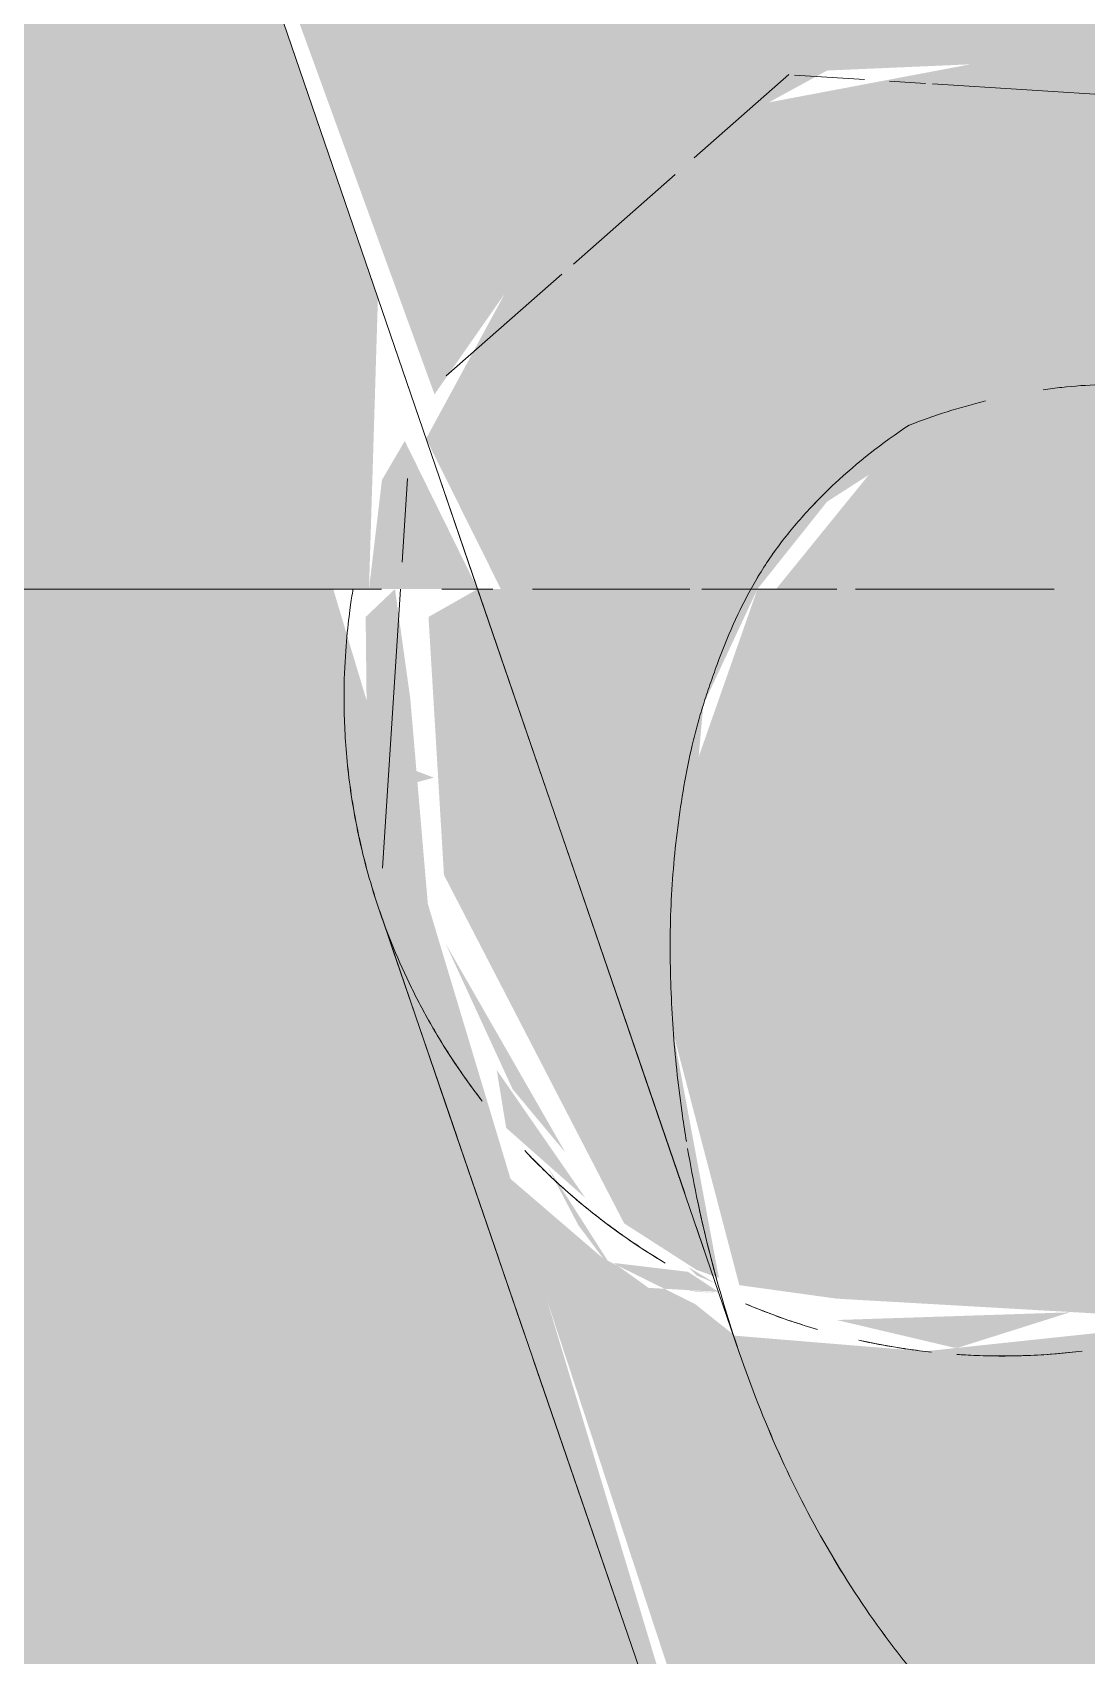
# Model space of a CAD drawing. Header units: millimetres. Extents: x 63432 to 177405, y -1987 to 27578.
# Drawn here: x 168028.22 to 168038.39, y 8829.22 to 8844.87 of the extents above; entities that cross this region are included whole.
import ezdxf

# ---------------------------------------------------------------- set-up
doc = ezdxf.new("R2010")
doc.units = ezdxf.units.MM
doc.layers.add('I-FURN-17', color=7, linetype='Continuous', lineweight=9, true_color=0x111111, transparency=0.7)
doc.layers.add('I-FURN-18', color=7, linetype='Continuous', lineweight=9, true_color=0xe2b180, transparency=0.7)
for name, color, linetype, lineweight, true_color in [('I-FURN-19', 7, 'Continuous', 9, 0x242424), ('I-FURN-20', 7, 'Continuous', 9, 0x3a3a3a), ('I-FURN-21', 7, 'Continuous', 9, 0x666666), ('I-FURN-24', 7, 'Continuous', 9, 0x1e1e1e), ('I-FURN-26', 7, 'Continuous', 9, 0x2d2d2d), ('I-FURN-28', 7, 'Continuous', 9, 0x1a1a1a), ('I-FURN-30', 7, 'Continuous', 9, 0x4c4c4c), ('I-FURN-35', 7, 'Continuous', 9, 0x171717), ('I-FURN-37', 7, 'Continuous', 9, 0x584c3f), ('I-FURN-38', 7, 'Continuous', 9, 0xa58c72), ('I-FURN-39', 7, 'Continuous', 9, 0x151515), ('I-FURN-55', 7, 'Continuous', 9, 0x3d3731), ('I-FURN-56', 7, 'Continuous', 9, 0x514840), ('I-FURN-6', 7, 'Continuous', 9, 0xc0c0c0), ('I-FURN-61', 7, 'Continuous', 9, 0xcabbac), ('I-FURN-62', 7, 'Continuous', 9, 0x8b8b8b), ('I-FURN-63', 7, 'Continuous', 9, 0x4c443d), ('I-FURN-64', 7, 'Continuous', 9, 0x665b51), ('I-FURN-65', 7, 'Continuous', 9, 0x8b7c6d), ('I-FURN-66', 7, 'Continuous', 9, 0x6e6155), ('I-FURN-70', 7, 'Continuous', 9, 0x786d63), ('I-FURN-71', 7, 'Continuous', 9, 0xa59687), ('I-FURN-75', 7, 'Continuous', 9, 0x6b635c), ('I-FURN-77', 7, 'Continuous', 9, 0x92877d)]:
    doc.layers.add(name, color=color, linetype=linetype, lineweight=lineweight, true_color=true_color)

# ---------------------------------------------------------------- blocks, each defined once
blk = doc.blocks.new('Chair - Tablet Arm - Chair - Tablet Arm-V86-Развертка 3_12-6')
at = {"layer": 'I-FURN-17'}
h = blk.add_hatch(color=256, dxfattribs=at)
h.paths.add_polyline_path([(-75976.135, 8450), (-76105.323, 8826.8), (-76107.355, 8826.8), (-76104.406, 8818.108), (-76102.304, 8812.132), (-75978.144, 8450), (-75976.149, 8450)])
h.paths.add_polyline_path([(-76115.982, 8832.447), (-76112.157, 8836.168), (-76112.035, 8837.109), (-76112.188, 8838.407), (-76113.123, 8839.5), (-76120.404, 8839.5), (-76121.068, 8837.606), (-76121.214, 8835.208), (-76120.579, 8832.787), (-76119.639, 8832.657), (-76116.909, 8832.501)])
h.paths.add_polyline_path([(-76122.05, 8852.2), (-76114.032, 8852.2), (-76175.226, 9030.683), (-76187.239, 9026.564), (-76127.204, 8852.2), (-76122.683, 8852.2)])
h = blk.add_hatch(color=256, dxfattribs=at)
h.paths.add_polyline_path([(-76317.615, 8826.8), (-76120.695, 8826.863), (-76124.356, 8839.031), (-76124.496, 8839.5), (-76315.015, 8839.231), (-76316.609, 8834.517), (-76319.241, 8826.8), (-76318.159, 8826.8)])
h.paths.add_polyline_path([(-76105.323, 8826.8), (-76088.041, 8826.8), (-76088.041, 8839.5), (-76109.598, 8839.269), (-76105.335, 8826.833)])
h = blk.add_hatch(color=256, dxfattribs=at)
h.paths.add_polyline_path([(-76120.833, 8832.877), (-76123.103, 8839.5), (-76123.577, 8839.231), (-76123.428, 8836.743), (-76121.69, 8833.383), (-76120.991, 8832.934)])
h.paths.add_polyline_path([(-76123.507, 8835.571), (-76123.753, 8838.445), (-76123.9, 8839.5), (-76124.183, 8839.231), (-76124.161, 8837.214), (-76123.517, 8835.582)])
h = blk.add_hatch(color=256, dxfattribs=at)
h.paths.add_polyline_path([(-76120.776, 8832.857), (-76121.214, 8835.208), (-76120.926, 8838.385), (-76120.404, 8839.5), (-76123.103, 8839.5), (-76120.833, 8832.877)])
h.paths.add_polyline_path([(-76122.254, 8834.062), (-76123.413, 8836.083), (-76122.766, 8834.678), (-76122.288, 8834.103)])
h.paths.add_polyline_path([(-76123.806, 8837.606), (-76123.525, 8837.681), (-76123.794, 8837.783)])
h = blk.add_hatch(color=256, dxfattribs=at)
h.paths.add_polyline_path([(-76120.675, 8826.8), (-76120.623, 8826.862), (-76120.695, 8826.863)])
h.paths.add_polyline_path([(-76118.476, 8832.182), (-76117.391, 8832.525), (-76119.639, 8832.451), (-76118.515, 8832.186)])
h.paths.add_polyline_path([(-76122.517, 8832.737), (-76123.517, 8835.263), (-76122.53, 8832.768)])
h.paths.add_polyline_path([(-76122.064, 8833.628), (-76122.919, 8834.862), (-76122.828, 8834.304), (-76122.08, 8833.642)])
h = blk.add_hatch(color=256, dxfattribs=at)
h.paths.add_polyline_path([(-76119.733, 8826.8), (-76114.063, 8826.85), (-76115.982, 8832.447), (-76118.792, 8832.149), (-76120.623, 8832.3), (-76121.008, 8832.607), (-76121.893, 8833.045), (-76122.831, 8833.851), (-76120.719, 8827.429), (-76120.26, 8826.8), (-76119.824, 8826.8)])
h.paths.add_polyline_path([(-76120.78, 8832.722), (-76121.074, 8832.916), (-76121.789, 8833.001), (-76121.454, 8832.761), (-76120.991, 8832.735)])
h = blk.add_hatch(color=256, dxfattribs=at)
h.paths.add_polyline_path([(-76120.579, 8826.8), (-76120.556, 8826.892), (-76120.596, 8826.862)])
h.paths.add_polyline_path([(-76120.72, 8832.547), (-76121.008, 8832.627), (-76120.731, 8832.55)])
h.paths.add_polyline_path([(-76121.69, 8832.775), (-76122.43, 8833.933), (-76122.131, 8833.364), (-76121.708, 8832.799)])
h.paths.add_polyline_path([(-76120.776, 8832.712), (-76121.092, 8832.74), (-76120.991, 8832.724)])
h = blk.add_hatch(color=256, dxfattribs=at)
h.paths.add_polyline_path([(-76117.719, 8818.426), (-76111.916, 8820.588), (-76114.046, 8826.8), (-76120.528, 8826.8), (-76117.866, 8818.824)])
h.paths.add_polyline_path([(-76120.807, 8832.803), (-76121.074, 8832.963), (-76120.991, 8832.881)])
blk.add_hatch(color=256, dxfattribs=at).paths.add_polyline_path([(-76120.726, 8832.566), (-76121.074, 8832.729), (-76120.731, 8832.568)])
at = {"layer": 'I-FURN-18'}
h = blk.add_hatch(color=256, dxfattribs=at)
h.paths.add_polyline_path([(-76131.162, 8839.5), (-76124.151, 8839.5), (-76124.065, 8842.304), (-76127.458, 8852.2), (-76156.5, 8852.2), (-76156.5, 8839.5), (-76139.016, 8839.5)])
h.paths.add_polyline_path([(-76088.041, 8839.5), (-76080.3, 8840.405), (-76080.3, 8852.2), (-76113.951, 8851.964), (-76109.678, 8839.5), (-76093.142, 8839.5)])
h = blk.add_hatch(color=256, dxfattribs=at)
h.paths.add_polyline_path([(-76115.561, 8839.5), (-76113.123, 8839.5), (-76114.166, 8840.322), (-76116.116, 8841.38), (-76118.942, 8841.08), (-76120.224, 8839.5), (-76116.045, 8839.5)])
h.paths.add_polyline_path([(-76109.678, 8839.5), (-76114.166, 8852.2), (-76127.458, 8852.2), (-76123.519, 8841.378), (-76122.331, 8843.079), (-76119.733, 8844.5), (-76116.909, 8844.623), (-76114.166, 8843.34), (-76112.352, 8841.141), (-76111.452, 8839.5), (-76110.129, 8839.5)])
for points in [[(-76121.229, 8839.5), (-76120.404, 8839.5), (-76119.733, 8840.342), (-76118.515, 8841.126), (-76115.943, 8841.33), (-76112.379, 8839.5), (-76112.644, 8841.215), (-76113.726, 8842.894), (-76115.023, 8843.95), (-76117.291, 8844.76), (-76120.639, 8844.128), (-76122.503, 8842.972), (-76123.6, 8840.95), (-76122.879, 8839.5), (-76121.601, 8839.5)], [(-76124.151, 8839.5), (-76123.687, 8839.5), (-76123.439, 8839.5), (-76123.103, 8839.5), (-76123.806, 8840.928), (-76124.026, 8840.552)], [(-76123.621, 8839.5), (-76123.586, 8839.5), (-76123.687, 8839.5)]]:
    blk.add_hatch(color=256, dxfattribs=at).paths.add_polyline_path(points)
at = {"layer": 'I-FURN-19'}
for points, knots in [([(-76120.926, 8838.385), (-76120.906, 8838.45), (-76120.863, 8838.578), (-76120.772, 8838.838), (-76120.642, 8839.16), (-76120.456, 8839.536), (-76120.231, 8839.888), (-76119.964, 8840.214), (-76119.561, 8840.626), (-76119.204, 8840.906), (-76118.942, 8841.08)], [-0.3333333, -0.3333333, -0.3333333, -0.3333333, -0.3125, -0.2916667, -0.25, -0.2083333, -0.1666667, -0.125, -0.0833333, 0, 0, 0, 0]), ([(-76123.507, 8835.221), (-76123.412, 8835.061), (-76123.273, 8834.848), (-76123.12, 8834.642), (-76123.081, 8834.591)], [0.47916667, 0.47916667, 0.47916667, 0.47916667, 0.51388889, 0.5256358, 0.5256358, 0.5256358, 0.5256358]), ([(-76118.482, 8832.119), (-76118.41, 8832.114), (-76118.005, 8832.093), (-76117.6, 8832.111), (-76117.271, 8832.151)], [0.84800763, 0.84800763, 0.84800763, 0.84800763, 0.86111111, 0.92064957, 0.92064957, 0.92064957, 0.92064957])]:
    blk.add_open_spline(points, degree=3, knots=knots, dxfattribs=at)
for points in [[(-76123.06, 8834.563), (-76123.153, 8834.684), (-76123.332, 8834.932), (-76123.49, 8835.189), (-76123.562, 8835.317)], [(-76121.731, 8833.286), (-76121.858, 8833.376), (-76121.981, 8833.471), (-76122.1, 8833.571)], [(-76122.01, 8833.497), (-76121.924, 8833.428), (-76121.835, 8833.361), (-76121.745, 8833.296)], [(-76117.271, 8832.151), (-76117.446, 8832.13), (-76117.623, 8832.115), (-76117.8, 8832.109)], [(-76117.8, 8832.109), (-76118.027, 8832.1), (-76118.255, 8832.104), (-76118.482, 8832.119)]]:
    blk.add_open_spline(points, degree=3, dxfattribs=at)
at = {"layer": 'I-FURN-20'}
for p, q in [((-76122.898, 8833.041), (-76123.3, 8834.211)), ((-76122.753, 8832.616), (-76122.894, 8833.028)), ((-76122.65, 8832.316), (-76122.753, 8832.616)), ((-76121.712, 8829.581), (-76122.566, 8832.071))]:
    blk.add_line(p, q, dxfattribs=at)
at = {"layer": 'I-FURN-20', "flags": 128}
blk.add_lwpolyline([(-76123.3, 8834.213), (-76123.92, 8836.022), (-76124.048, 8836.395)], dxfattribs=at)
at = {"layer": 'I-FURN-20'}
blk.add_open_spline([(-76123.764, 8835.702), (-76123.826, 8835.83), (-76123.939, 8836.088), (-76124.128, 8836.607), (-76124.286, 8837.227), (-76124.377, 8837.893), (-76124.405, 8838.655), (-76124.339, 8839.32), (-76124.305, 8839.495), (-76124.305, 8839.5)], degree=3, knots=[0.5555556, 0.5555556, 0.5555556, 0.5555556, 0.5833333, 0.6111111, 0.6666667, 0.7222222, 0.7777778, 0.8888889, 1, 1, 1, 1], dxfattribs=at)
at = {"layer": 'I-FURN-21'}
for p, q in [((-76124.022, 8836.808), (-76123.848, 8839.5)), ((-76123.103, 8839.5), (-76121.106, 8833.673)), ((-76123.3, 8834.211), (-76122.898, 8833.041)), ((-76120.996, 8833.352), (-76120.833, 8832.877)), ((-76122.894, 8833.028), (-76122.65, 8832.316)), ((-76122.566, 8832.071), (-76121.655, 8829.415))]:
    blk.add_line(p, q, dxfattribs=at)
at = {"layer": 'I-FURN-21', "flags": 128}
blk.add_lwpolyline([(-76124.048, 8836.395), (-76123.418, 8834.556), (-76123.3, 8834.213)], dxfattribs=at)
at = {"layer": 'I-FURN-21'}
blk.add_open_spline([(-76124.305, 8839.5), (-76124.305, 8839.495), (-76124.339, 8839.32), (-76124.405, 8838.655), (-76124.377, 8837.893), (-76124.286, 8837.227), (-76124.128, 8836.607), (-76123.939, 8836.088), (-76123.826, 8835.831), (-76123.764, 8835.702)], degree=3, knots=[0, 0, 0, 0, 0.1111111, 0.2222222, 0.2777778, 0.3333333, 0.3888889, 0.4166667, 0.4444444, 0.4444444, 0.4444444, 0.4444444], dxfattribs=at)
at = {"layer": 'I-FURN-24'}
for points in [[(-76123.06, 8834.563), (-76123.153, 8834.684), (-76123.332, 8834.932), (-76123.49, 8835.189), (-76123.562, 8835.317)], [(-76121.731, 8833.286), (-76121.858, 8833.376), (-76121.981, 8833.471), (-76122.1, 8833.571)], [(-76119.072, 8832.188), (-76118.996, 8832.176), (-76118.919, 8832.165), (-76118.842, 8832.155)], [(-76117.271, 8832.151), (-76117.446, 8832.13), (-76117.623, 8832.115), (-76117.8, 8832.109)], [(-76117.8, 8832.109), (-76118.027, 8832.1), (-76118.255, 8832.104), (-76118.482, 8832.119)]]:
    blk.add_open_spline(points, degree=3, dxfattribs=at)
blk.add_open_spline([(-76122.649, 8834.085), (-76122.583, 8834.015), (-76122.38, 8833.81), (-76122.162, 8833.618), (-76122.01, 8833.497)], degree=3, knots=[0.56597222, 0.56597222, 0.56597222, 0.56597222, 0.58333333, 0.61805556, 0.61805556, 0.61805556, 0.61805556], dxfattribs=at)
at = {"layer": 'I-FURN-26'}
for points, knots in [([(-76123.507, 8835.221), (-76123.412, 8835.061), (-76123.273, 8834.848), (-76123.12, 8834.642), (-76123.081, 8834.591)], [0.47916667, 0.47916667, 0.47916667, 0.47916667, 0.51388889, 0.5256358, 0.5256358, 0.5256358, 0.5256358]), ([(-76118.482, 8832.119), (-76118.41, 8832.114), (-76118.182, 8832.102), (-76117.954, 8832.103), (-76117.8, 8832.109)], [0.84800763, 0.84800763, 0.84800763, 0.84800763, 0.86111111, 0.88888889, 0.88888889, 0.88888889, 0.88888889])]:
    blk.add_open_spline(points, degree=3, knots=knots, dxfattribs=at)
for points in [[(-76122.01, 8833.497), (-76121.924, 8833.428), (-76121.835, 8833.361), (-76121.745, 8833.296)], [(-76119.733, 8830.26), (-76120.074, 8830.849), (-76120.353, 8831.477), (-76120.579, 8832.137)], [(-76117.8, 8832.109), (-76117.623, 8832.116), (-76117.447, 8832.13), (-76117.271, 8832.151)], [(-76119.173, 8829.404), (-76119.376, 8829.68), (-76119.563, 8829.965), (-76119.733, 8830.26)]]:
    blk.add_open_spline(points, degree=3, dxfattribs=at)
at = {"layer": 'I-FURN-28'}
for points, knots in [([(-76122.649, 8834.085), (-76122.583, 8834.015), (-76122.38, 8833.81), (-76122.162, 8833.618), (-76122.01, 8833.497)], [0.56597222, 0.56597222, 0.56597222, 0.56597222, 0.58333333, 0.61805556, 0.61805556, 0.61805556, 0.61805556]), ([(-76122.1, 8833.571), (-76122.22, 8833.67), (-76122.393, 8833.825), (-76122.556, 8833.988), (-76122.609, 8834.043)], [0.38888889, 0.38888889, 0.38888889, 0.38888889, 0.41666667, 0.43055556, 0.43055556, 0.43055556, 0.43055556])]:
    blk.add_open_spline(points, degree=3, knots=knots, dxfattribs=at)
for points in [[(-76120.518, 8832.607), (-76120.34, 8832.531), (-76120.158, 8832.464), (-76119.974, 8832.405)], [(-76119.414, 8832.254), (-76119.3, 8832.229), (-76119.187, 8832.207), (-76119.072, 8832.188)], [(-76118.727, 8832.141), (-76118.881, 8832.158), (-76119.034, 8832.18), (-76119.186, 8832.208)], [(-76119.072, 8832.188), (-76118.996, 8832.176), (-76118.919, 8832.165), (-76118.842, 8832.155)]]:
    blk.add_open_spline(points, degree=3, dxfattribs=at)
at = {"layer": 'I-FURN-30'}
for points, knots in [([(-76124.305, 8839.5), (-76124.305, 8839.495), (-76124.339, 8839.32), (-76124.405, 8838.655), (-76124.377, 8837.893), (-76124.286, 8837.227), (-76124.128, 8836.607), (-76123.939, 8836.088), (-76123.826, 8835.831), (-76123.764, 8835.702)], [0, 0, 0, 0, 0.1111111, 0.2222222, 0.2777778, 0.3333333, 0.3888889, 0.4166667, 0.4444444, 0.4444444, 0.4444444, 0.4444444]), ([(-76123.764, 8835.702), (-76123.826, 8835.83), (-76123.939, 8836.088), (-76124.128, 8836.607), (-76124.286, 8837.227), (-76124.377, 8837.893), (-76124.405, 8838.655), (-76124.339, 8839.32), (-76124.305, 8839.495), (-76124.305, 8839.5)], [0.5555556, 0.5555556, 0.5555556, 0.5555556, 0.5833333, 0.6111111, 0.6666667, 0.7222222, 0.7777778, 0.8888889, 1, 1, 1, 1]), ([(-76120.862, 8838.578), (-76120.84, 8838.643), (-76120.772, 8838.838), (-76120.642, 8839.16), (-76120.518, 8839.411), (-76120.45, 8839.532)], [-0.3125, -0.3125, -0.3125, -0.3125, -0.2916667, -0.25, -0.2083333, -0.2083333, -0.2083333, -0.2083333]), ([(-76121.089, 8834.172), (-76121.103, 8834.254), (-76121.136, 8834.467), (-76121.18, 8834.813), (-76121.216, 8835.208), (-76121.239, 8835.604), (-76121.248, 8836.003), (-76121.243, 8836.403), (-76121.218, 8836.801), (-76121.176, 8837.199), (-76121.117, 8837.6), (-76121.051, 8837.931), (-76120.984, 8838.192), (-76120.946, 8838.321), (-76120.926, 8838.385)], [-0.7763918, -0.7763918, -0.7763918, -0.7763918, -0.75, -0.7083333, -0.6666667, -0.625, -0.5833333, -0.5416667, -0.5, -0.4583333, -0.4166667, -0.375, -0.3541667, -0.3333333, -0.3333333, -0.3333333, -0.3333333]), ([(-76120.799, 8832.849), (-76120.871, 8833.11), (-76120.972, 8833.526), (-76121.052, 8833.95), (-76121.078, 8834.106)], [-0.9202994, -0.9202994, -0.9202994, -0.9202994, -0.8333333, -0.7833965, -0.7833965, -0.7833965, -0.7833965])]:
    blk.add_open_spline(points, degree=3, knots=knots, dxfattribs=at)
at = {"layer": 'I-FURN-35'}
for points, knots in [([(-76122.1, 8833.571), (-76122.22, 8833.67), (-76122.393, 8833.825), (-76122.556, 8833.988), (-76122.609, 8834.043)], [0.38888889, 0.38888889, 0.38888889, 0.38888889, 0.41666667, 0.43055556, 0.43055556, 0.43055556, 0.43055556]), ([(-76119.824, 8832.359), (-76119.911, 8832.385), (-76120.145, 8832.459), (-76120.375, 8832.546), (-76120.518, 8832.607)], [0.23368411, 0.23368411, 0.23368411, 0.23368411, 0.25, 0.27777778, 0.27777778, 0.27777778, 0.27777778])]:
    blk.add_open_spline(points, degree=3, knots=knots, dxfattribs=at)
for points in [[(-76120.518, 8832.607), (-76120.34, 8832.531), (-76120.158, 8832.464), (-76119.974, 8832.405)], [(-76119.414, 8832.254), (-76119.3, 8832.229), (-76119.187, 8832.207), (-76119.072, 8832.188)], [(-76119.186, 8832.208), (-76119.246, 8832.219), (-76119.307, 8832.231), (-76119.367, 8832.244)], [(-76118.727, 8832.141), (-76118.881, 8832.158), (-76119.034, 8832.18), (-76119.186, 8832.208)]]:
    blk.add_open_spline(points, degree=3, dxfattribs=at)
at = {"layer": 'I-FURN-37'}
for p, q in [((-76121.014, 8843.658), (-76120.101, 8844.461)), ((-76120.048, 8844.457), (-76119.372, 8844.414)), ((-76119.13, 8844.398), (-76118.784, 8844.376)), ((-76118.717, 8844.372), (-76115.66, 8844.175)), ((-76122.18, 8842.634), (-76121.197, 8843.497)), ((-76123.406, 8841.556), (-76122.29, 8842.537)), ((-76122.574, 8839.5), (-76121.058, 8839.5)), ((-76120.942, 8839.5), (-76120.231, 8839.5))]:
    blk.add_line(p, q, dxfattribs=at)
at = {"layer": 'I-FURN-38'}
for p, q in [((-76120.231, 8839.5), (-76119.64, 8839.5)), ((-76119.457, 8839.5), (-76117.543, 8839.5))]:
    blk.add_line(p, q, dxfattribs=at)
at = {"layer": 'I-FURN-39'}
blk.add_open_spline([(-76119.824, 8832.359), (-76119.911, 8832.385), (-76120.145, 8832.459), (-76120.375, 8832.546), (-76120.518, 8832.607)], degree=3, knots=[0.23368411, 0.23368411, 0.23368411, 0.23368411, 0.25, 0.27777778, 0.27777778, 0.27777778, 0.27777778], dxfattribs=at)
blk.add_open_spline([(-76119.186, 8832.208), (-76119.246, 8832.219), (-76119.307, 8832.231), (-76119.367, 8832.244)], degree=3, dxfattribs=at)
at = {"layer": 'I-FURN-55'}
for p, q in [((-76156.5, 8839.5), (-76127.34, 8839.5)), ((-76127.34, 8839.5), (-76124.186, 8839.5))]:
    blk.add_line(p, q, dxfattribs=at)
at = {"layer": 'I-FURN-56'}
blk.add_line((-76124.305, 8839.5), (-76314.954, 8839.5), dxfattribs=at)
at = {"layer": 'I-FURN-63'}
for p, q in [((-76121.058, 8839.5), (-76122.574, 8839.5)), ((-76120.231, 8839.5), (-76120.942, 8839.5))]:
    blk.add_line(p, q, dxfattribs=at)
at = {"layer": 'I-FURN-64'}
for points, knots in [([(-76117.649, 8841.422), (-76117.589, 8841.431), (-76117.284, 8841.469), (-76116.863, 8841.484), (-76116.45, 8841.452), (-76116.276, 8841.428), (-76116.218, 8841.418)], [-0.95127, -0.95127, -0.95127, -0.95127, -0.94444444, -0.91666667, -0.90277778, -0.89583333, -0.89583333, -0.89583333, -0.89583333]), ([(-76119.958, 8840.211), (-76119.864, 8840.317), (-76119.561, 8840.626), (-76119.204, 8840.906), (-76118.942, 8841.08)], [-0.125, -0.125, -0.125, -0.125, -0.0833333, 0, 0, 0, 0])]:
    blk.add_open_spline(points, degree=3, knots=knots, dxfattribs=at)
for points in [[(-76118.942, 8841.08), (-76118.697, 8841.175), (-76118.451, 8841.253), (-76118.205, 8841.314)], [(-76120.45, 8839.532), (-76120.381, 8839.654), (-76120.306, 8839.771), (-76120.224, 8839.884)]]:
    blk.add_open_spline(points, degree=3, dxfattribs=at)
at = {"layer": 'I-FURN-65'}
for p, q in [((-76119.64, 8839.5), (-76120.231, 8839.5)), ((-76117.543, 8839.5), (-76119.457, 8839.5))]:
    blk.add_line(p, q, dxfattribs=at)
at = {"layer": 'I-FURN-66'}
for p, q in [((-76123.832, 8839.758), (-76123.779, 8840.567)), ((-76124.305, 8839.5), (-76314.954, 8839.5)), ((-76123.448, 8839.5), (-76122.956, 8839.5))]:
    blk.add_line(p, q, dxfattribs=at)
at = {"layer": 'I-FURN-70'}
blk.add_line((-76123.461, 8840.542), (-76123.103, 8839.5), dxfattribs=at)
at = {"layer": 'I-FURN-71'}
blk.add_line((-76127.458, 8852.2), (-76123.667, 8841.145), dxfattribs=at)
at = {"layer": 'I-FURN-75'}
for p, q in [((-76124.186, 8839.5), (-76156.5, 8839.5)), ((-76122.956, 8839.5), (-76123.448, 8839.5))]:
    blk.add_line(p, q, dxfattribs=at)
blk = doc.blocks.new('Chair - Tablet Arm - Chair - Tablet Arm-V93-Развертка 3_12-6')
at = {"layer": 'I-FURN-20'}
for points, knots in [([(-76122.1, 8833.571), (-76122.22, 8833.67), (-76122.393, 8833.825), (-76122.556, 8833.988), (-76122.609, 8834.043)], [0.38888889, 0.38888889, 0.38888889, 0.38888889, 0.41666667, 0.43055556, 0.43055556, 0.43055556, 0.43055556]), ([(-76119.824, 8832.359), (-76119.911, 8832.385), (-76120.145, 8832.459), (-76120.375, 8832.546), (-76120.518, 8832.607)], [0.23368411, 0.23368411, 0.23368411, 0.23368411, 0.25, 0.27777778, 0.27777778, 0.27777778, 0.27777778]), ([(-76118.727, 8832.141), (-76118.881, 8832.158), (-76119.115, 8832.192), (-76119.347, 8832.239), (-76119.427, 8832.257)], [0.16666667, 0.16666667, 0.16666667, 0.16666667, 0.19444444, 0.20917543, 0.20917543, 0.20917543, 0.20917543])]:
    blk.add_open_spline(points, degree=3, knots=knots, dxfattribs=at)
at = {"layer": 'I-FURN-21'}
for p, q in [((-76121.058, 8839.5), (-76122.574, 8839.5)), ((-76120.231, 8839.5), (-76120.942, 8839.5)), ((-76122.898, 8833.041), (-76123.3, 8834.211)), ((-76121.712, 8829.581), (-76122.566, 8832.071))]:
    blk.add_line(p, q, dxfattribs=at)
at = {"layer": 'I-FURN-21', "flags": 128}
for points in [[(-76123.3, 8834.213), (-76123.92, 8836.022), (-76124.048, 8836.395)], [(-76122.65, 8832.316), (-76122.753, 8832.616), (-76122.894, 8833.028)]]:
    blk.add_lwpolyline(points, dxfattribs=at)
at = {"layer": 'I-FURN-21'}
for points, knots in [([(-76124.269, 8837.214), (-76124.316, 8837.449), (-76124.377, 8837.893), (-76124.405, 8838.655), (-76124.339, 8839.32), (-76124.305, 8839.495), (-76124.305, 8839.5)], [0.6666667, 0.6666667, 0.6666667, 0.6666667, 0.7222222, 0.7777778, 0.8888889, 1, 1, 1, 1]), ([(-76123.562, 8835.317), (-76123.635, 8835.445), (-76123.769, 8835.702), (-76123.939, 8836.088), (-76124.128, 8836.607), (-76124.222, 8836.979), (-76124.269, 8837.214)], [0.5277778, 0.5277778, 0.5277778, 0.5277778, 0.5555556, 0.5833333, 0.6111111, 0.6666667, 0.6666667, 0.6666667, 0.6666667]), ([(-76123.507, 8835.221), (-76123.412, 8835.061), (-76123.273, 8834.848), (-76123.12, 8834.642), (-76123.081, 8834.591)], [0.47916667, 0.47916667, 0.47916667, 0.47916667, 0.51388889, 0.5256358, 0.5256358, 0.5256358, 0.5256358]), ([(-76122.649, 8834.085), (-76122.583, 8834.015), (-76122.38, 8833.81), (-76122.162, 8833.618), (-76122.01, 8833.497)], [0.56597222, 0.56597222, 0.56597222, 0.56597222, 0.58333333, 0.61805556, 0.61805556, 0.61805556, 0.61805556]), ([(-76121.343, 8833.03), (-76121.409, 8833.07), (-76121.54, 8833.153), (-76121.796, 8833.329), (-76121.981, 8833.471), (-76122.1, 8833.571)], [0.33333333, 0.33333333, 0.33333333, 0.33333333, 0.34722222, 0.36111111, 0.38888889, 0.38888889, 0.38888889, 0.38888889]), ([(-76122.01, 8833.497), (-76121.858, 8833.376), (-76121.622, 8833.204), (-76121.376, 8833.05), (-76121.293, 8833)], [0.61805556, 0.61805556, 0.61805556, 0.61805556, 0.65277778, 0.67013889, 0.67013889, 0.67013889, 0.67013889]), ([(-76118.482, 8832.119), (-76118.41, 8832.114), (-76118.005, 8832.093), (-76117.6, 8832.111), (-76117.271, 8832.151)], [0.84800763, 0.84800763, 0.84800763, 0.84800763, 0.86111111, 0.92064957, 0.92064957, 0.92064957, 0.92064957])]:
    blk.add_open_spline(points, degree=3, knots=knots, dxfattribs=at)
for points in [[(-76123.06, 8834.563), (-76123.153, 8834.684), (-76123.332, 8834.932), (-76123.49, 8835.189), (-76123.562, 8835.317)], [(-76120.518, 8832.607), (-76120.34, 8832.531), (-76120.158, 8832.464), (-76119.974, 8832.405)], [(-76119.414, 8832.254), (-76119.225, 8832.212), (-76119.034, 8832.179), (-76118.842, 8832.155)], [(-76117.271, 8832.151), (-76117.446, 8832.13), (-76117.623, 8832.115), (-76117.8, 8832.109)], [(-76117.8, 8832.109), (-76118.027, 8832.1), (-76118.255, 8832.104), (-76118.482, 8832.119)]]:
    blk.add_open_spline(points, degree=3, dxfattribs=at)
at = {"layer": 'I-FURN-30'}
for points in [[(-76123.06, 8834.563), (-76123.153, 8834.684), (-76123.332, 8834.932), (-76123.49, 8835.189), (-76123.562, 8835.317)], [(-76120.518, 8832.607), (-76120.34, 8832.531), (-76120.158, 8832.464), (-76119.974, 8832.405)], [(-76119.414, 8832.254), (-76119.225, 8832.212), (-76119.034, 8832.179), (-76118.842, 8832.155)], [(-76117.271, 8832.151), (-76117.446, 8832.13), (-76117.623, 8832.115), (-76117.8, 8832.109)], [(-76117.8, 8832.109), (-76118.027, 8832.1), (-76118.255, 8832.104), (-76118.482, 8832.119)]]:
    blk.add_open_spline(points, degree=3, dxfattribs=at)
for points, knots in [([(-76122.649, 8834.085), (-76122.583, 8834.015), (-76122.38, 8833.81), (-76122.162, 8833.618), (-76122.01, 8833.497)], [0.56597222, 0.56597222, 0.56597222, 0.56597222, 0.58333333, 0.61805556, 0.61805556, 0.61805556, 0.61805556]), ([(-76122.1, 8833.571), (-76122.22, 8833.67), (-76122.393, 8833.825), (-76122.556, 8833.988), (-76122.609, 8834.043)], [0.38888889, 0.38888889, 0.38888889, 0.38888889, 0.41666667, 0.43055556, 0.43055556, 0.43055556, 0.43055556]), ([(-76121.343, 8833.03), (-76121.409, 8833.07), (-76121.54, 8833.153), (-76121.796, 8833.329), (-76121.981, 8833.471), (-76122.1, 8833.571)], [0.33333333, 0.33333333, 0.33333333, 0.33333333, 0.34722222, 0.36111111, 0.38888889, 0.38888889, 0.38888889, 0.38888889]), ([(-76119.824, 8832.359), (-76119.911, 8832.385), (-76120.145, 8832.459), (-76120.375, 8832.546), (-76120.518, 8832.607)], [0.23368411, 0.23368411, 0.23368411, 0.23368411, 0.25, 0.27777778, 0.27777778, 0.27777778, 0.27777778]), ([(-76118.727, 8832.141), (-76118.881, 8832.158), (-76119.115, 8832.192), (-76119.347, 8832.239), (-76119.427, 8832.257)], [0.16666667, 0.16666667, 0.16666667, 0.16666667, 0.19444444, 0.20917543, 0.20917543, 0.20917543, 0.20917543])]:
    blk.add_open_spline(points, degree=3, knots=knots, dxfattribs=at)
at = {"layer": 'I-FURN-6'}
for p, q in [((-76187.239, 9026.564), (-76120.579, 8832.137)), ((-76124.029, 8839.5), (-76156.5, 8839.5))]:
    blk.add_line(p, q, dxfattribs=at)
at = {"layer": 'I-FURN-6', "flags": 128}
blk.add_lwpolyline([(-76124.048, 8836.395), (-76123.418, 8834.556), (-76121.655, 8829.415), (-76119.12, 8822.021), (-76117.87, 8818.374)], dxfattribs=at)
at = {"layer": 'I-FURN-6'}
for points, knots in [([(-76124.305, 8839.5), (-76124.305, 8839.495), (-76124.339, 8839.32), (-76124.405, 8838.655), (-76124.377, 8837.893), (-76124.286, 8837.227), (-76124.128, 8836.607), (-76123.939, 8836.088), (-76123.755, 8835.67), (-76123.601, 8835.381), (-76123.507, 8835.221)], [0, 0, 0, 0, 0.1111111, 0.2222222, 0.2777778, 0.3333333, 0.3888889, 0.4166667, 0.4444444, 0.4791667, 0.4791667, 0.4791667, 0.4791667]), ([(-76113.107, 8824.062), (-76113.421, 8824.355), (-76113.898, 8824.779), (-76114.541, 8825.314), (-76115.023, 8825.703), (-76115.507, 8826.074), (-76115.99, 8826.428), (-76116.461, 8826.777), (-76116.837, 8827.073), (-76117.129, 8827.313), (-76117.415, 8827.551), (-76117.761, 8827.85), (-76118.153, 8828.216), (-76118.519, 8828.598), (-76118.86, 8828.995), (-76119.283, 8829.537), (-76119.935, 8830.535), (-76120.353, 8831.477), (-76120.579, 8832.137)], [-1, -1, -1, -1, -0.9, -0.85, -0.8, -0.75, -0.7, -0.65, -0.6, -0.575, -0.55, -0.5, -0.45, -0.4, -0.35, -0.3, -0.2, 0, 0, 0, 0])]:
    blk.add_open_spline(points, degree=3, knots=knots, dxfattribs=at)
at = {"layer": 'I-FURN-61'}
blk.add_line((-76124.305, 8839.5), (-76314.954, 8839.5), dxfattribs=at)
at = {"layer": 'I-FURN-62'}
for p, q in [((-76124.022, 8836.808), (-76123.848, 8839.5)), ((-76122.956, 8839.5), (-76123.448, 8839.5)), ((-76119.64, 8839.5), (-76120.231, 8839.5)), ((-76117.543, 8839.5), (-76119.457, 8839.5))]:
    blk.add_line(p, q, dxfattribs=at)
for points, knots in [([(-76117.649, 8841.422), (-76117.589, 8841.431), (-76117.284, 8841.469), (-76116.863, 8841.484), (-76116.45, 8841.452), (-76116.217, 8841.42), (-76116.044, 8841.389), (-76115.872, 8841.349), (-76115.644, 8841.283), (-76115.249, 8841.134), (-76114.699, 8840.843), (-76114.179, 8840.484), (-76113.836, 8840.218), (-76113.646, 8840.065), (-76113.461, 8839.912), (-76113.237, 8839.715), (-76112.891, 8839.377), (-76112.318, 8838.738), (-76111.883, 8838.143), (-76111.611, 8837.733)], [-0.95127, -0.95127, -0.95127, -0.95127, -0.9444444, -0.9166667, -0.9027778, -0.8958333, -0.8888889, -0.8819444, -0.875, -0.8611111, -0.8333333, -0.8055556, -0.7916667, -0.7847222, -0.7777778, -0.7638889, -0.75, -0.7222222, -0.6666667, -0.6666667, -0.6666667, -0.6666667]), ([(-76119.958, 8840.211), (-76119.864, 8840.317), (-76119.561, 8840.626), (-76119.204, 8840.906), (-76118.942, 8841.08)], [-0.125, -0.125, -0.125, -0.125, -0.0833333, 0, 0, 0, 0]), ([(-76120.862, 8838.578), (-76120.84, 8838.643), (-76120.772, 8838.838), (-76120.642, 8839.16), (-76120.456, 8839.536), (-76120.306, 8839.771), (-76120.224, 8839.884)], [-0.3125, -0.3125, -0.3125, -0.3125, -0.2916667, -0.25, -0.2083333, -0.1666667, -0.1666667, -0.1666667, -0.1666667]), ([(-76124.305, 8839.5), (-76124.305, 8839.495), (-76124.339, 8839.32), (-76124.405, 8838.655), (-76124.377, 8837.893), (-76124.286, 8837.227), (-76124.128, 8836.607), (-76123.939, 8836.088), (-76123.755, 8835.67), (-76123.601, 8835.381), (-76123.507, 8835.221)], [0, 0, 0, 0, 0.1111111, 0.2222222, 0.2777778, 0.3333333, 0.3888889, 0.4166667, 0.4444444, 0.4791667, 0.4791667, 0.4791667, 0.4791667]), ([(-76123.562, 8835.317), (-76123.635, 8835.445), (-76123.769, 8835.702), (-76123.939, 8836.088), (-76124.128, 8836.607), (-76124.286, 8837.227), (-76124.377, 8837.893), (-76124.405, 8838.655), (-76124.339, 8839.32), (-76124.305, 8839.495), (-76124.305, 8839.5)], [0.5277778, 0.5277778, 0.5277778, 0.5277778, 0.5555556, 0.5833333, 0.6111111, 0.6666667, 0.7222222, 0.7777778, 0.8888889, 1, 1, 1, 1]), ([(-76121.089, 8834.172), (-76121.103, 8834.254), (-76121.136, 8834.467), (-76121.18, 8834.813), (-76121.216, 8835.208), (-76121.239, 8835.604), (-76121.248, 8836.003), (-76121.243, 8836.403), (-76121.218, 8836.801), (-76121.176, 8837.199), (-76121.117, 8837.6), (-76121.051, 8837.931), (-76120.984, 8838.192), (-76120.946, 8838.321), (-76120.926, 8838.385)], [-0.7763918, -0.7763918, -0.7763918, -0.7763918, -0.75, -0.7083333, -0.6666667, -0.625, -0.5833333, -0.5416667, -0.5, -0.4583333, -0.4166667, -0.375, -0.3541667, -0.3333333, -0.3333333, -0.3333333, -0.3333333]), ([(-76123.507, 8835.221), (-76123.412, 8835.061), (-76123.273, 8834.848), (-76123.12, 8834.642), (-76123.081, 8834.591)], [0.47916667, 0.47916667, 0.47916667, 0.47916667, 0.51388889, 0.5256358, 0.5256358, 0.5256358, 0.5256358]), ([(-76120.579, 8832.137), (-76120.748, 8832.629), (-76120.925, 8833.279), (-76121.052, 8833.95), (-76121.078, 8834.106)], [-1, -1, -1, -1, -0.8333333, -0.7833965, -0.7833965, -0.7833965, -0.7833965]), ([(-76122.01, 8833.497), (-76121.858, 8833.376), (-76121.622, 8833.204), (-76121.376, 8833.05), (-76121.293, 8833)], [0.61805556, 0.61805556, 0.61805556, 0.61805556, 0.65277778, 0.67013889, 0.67013889, 0.67013889, 0.67013889]), ([(-76118.482, 8832.119), (-76118.41, 8832.114), (-76118.005, 8832.093), (-76117.6, 8832.111), (-76117.271, 8832.151)], [0.84800763, 0.84800763, 0.84800763, 0.84800763, 0.86111111, 0.92064957, 0.92064957, 0.92064957, 0.92064957])]:
    blk.add_open_spline(points, degree=3, knots=knots, dxfattribs=at)
blk.add_open_spline([(-76118.942, 8841.08), (-76118.697, 8841.175), (-76118.451, 8841.253), (-76118.205, 8841.314)], degree=3, dxfattribs=at)
at = {"layer": 'I-FURN-70'}
for p, q in [((-76121.014, 8843.658), (-76120.101, 8844.461)), ((-76120.048, 8844.457), (-76119.372, 8844.414)), ((-76119.13, 8844.398), (-76118.784, 8844.376)), ((-76118.717, 8844.372), (-76115.66, 8844.175)), ((-76122.18, 8842.634), (-76121.197, 8843.497)), ((-76123.406, 8841.556), (-76122.29, 8842.537)), ((-76122.574, 8839.5), (-76121.058, 8839.5)), ((-76120.942, 8839.5), (-76120.231, 8839.5))]:
    blk.add_line(p, q, dxfattribs=at)
at = {"layer": 'I-FURN-71'}
for p, q in [((-76120.231, 8839.5), (-76119.64, 8839.5)), ((-76119.457, 8839.5), (-76117.543, 8839.5))]:
    blk.add_line(p, q, dxfattribs=at)
at = {"layer": 'I-FURN-75'}
for p, q in [((-76156.5, 8839.5), (-76127.34, 8839.5)), ((-76127.34, 8839.5), (-76124.186, 8839.5))]:
    blk.add_line(p, q, dxfattribs=at)
at = {"layer": 'I-FURN-77'}
for p, q in [((-76123.832, 8839.758), (-76123.779, 8840.567)), ((-76124.305, 8839.5), (-76314.954, 8839.5)), ((-76123.448, 8839.5), (-76122.956, 8839.5))]:
    blk.add_line(p, q, dxfattribs=at)

msp = doc.modelspace()

# ---------------------------------------------------------------- block references
at = {"layer": 'I-FURN-6'}
msp.add_blockref('Chair - Tablet Arm - Chair - Tablet Arm-V93-Развертка 3_12-6', (244155.618, 0), dxfattribs=at)
at = {"layer": 'I-FURN-61'}
msp.add_blockref('Chair - Tablet Arm - Chair - Tablet Arm-V86-Развертка 3_12-6', (244155.618, 0), dxfattribs=at)

doc.saveas('drawing.dxf')
